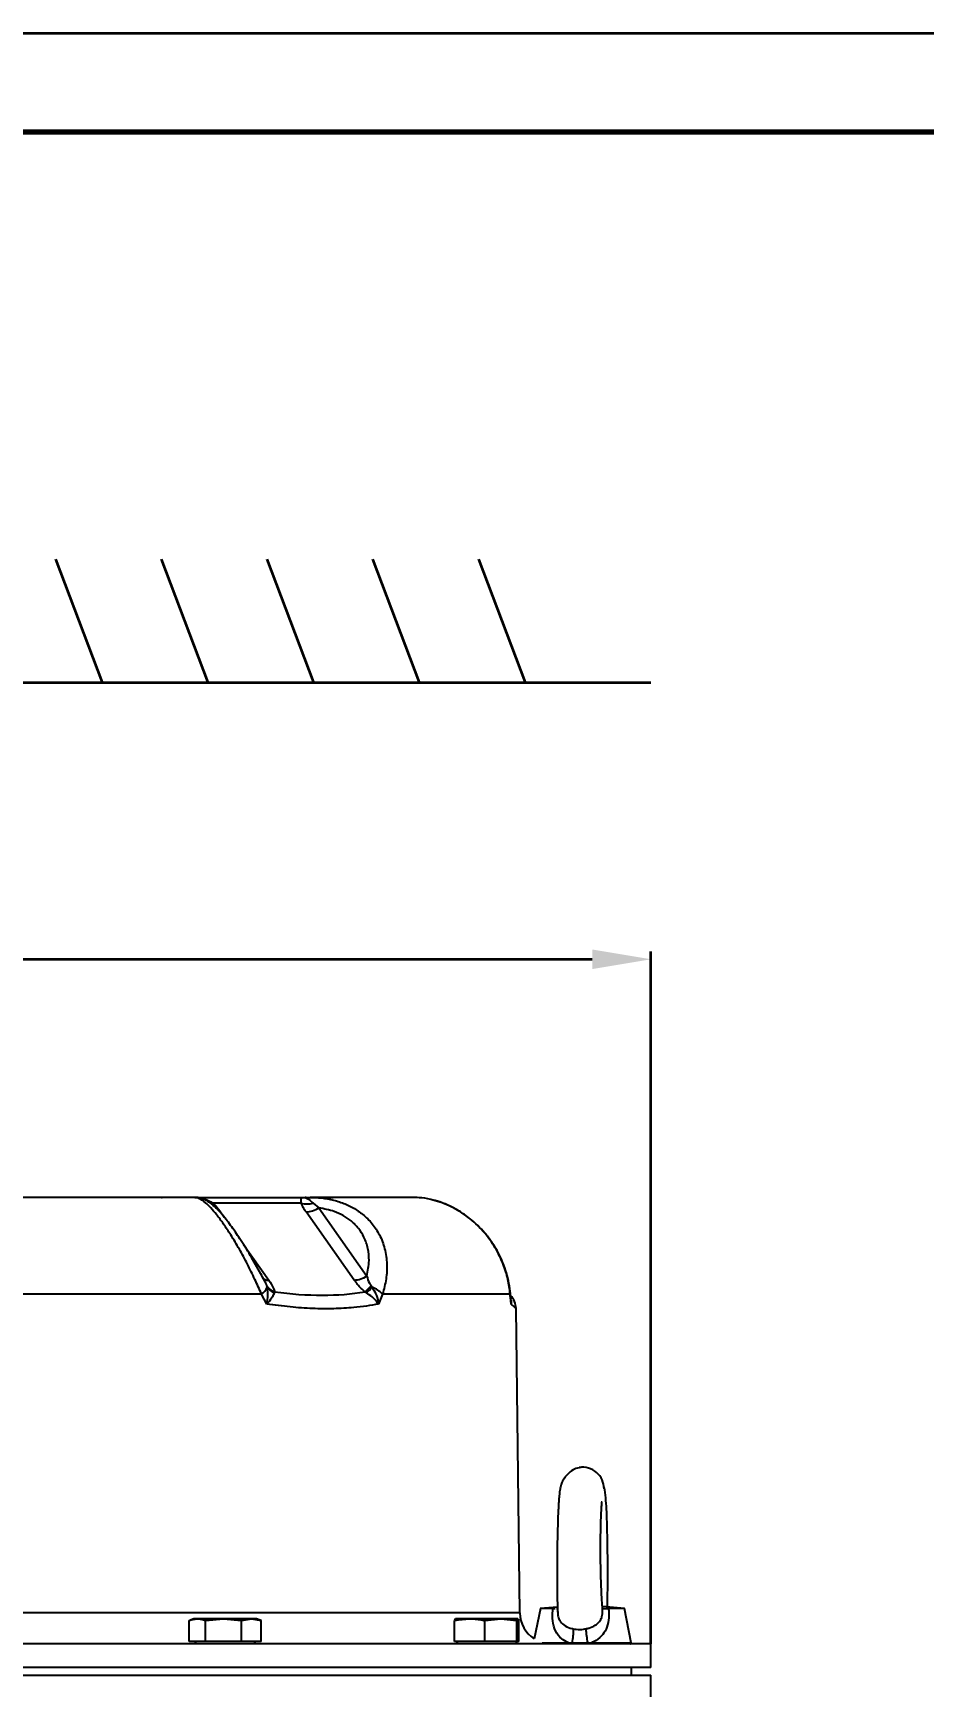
# Model space of a CAD drawing. Header units: millimetres. Extents: x 84 to 2201, y 54 to 1551.
# Drawn here: x 774.7 to 1002.3, y 1128.8 to 1551.1 of the extents above; entities that cross this region are included whole.
import ezdxf

# ---------------------------------------------------------------- set-up
doc = ezdxf.new("R2010")
doc.units = ezdxf.units.MM
doc.header["$LTSCALE"] = 0.3
for name, color, linetype, lineweight in [('2细线层', 4, 'Continuous', 35), ('7标注层', 4, 'Continuous', 35), ('图框层', 7, 'Continuous', 70)]:
    doc.layers.add(name, color=color, linetype=linetype, lineweight=lineweight)
doc.styles.add('HC_GBDIM', font='romans', dxfattribs={"width": 0.667, "bigfont": 'gbcbig'})
doc.dimstyles.new('HC_GBDIM', dxfattribs={"dimtxt": 3.5, "dimasz": 2.5, "dimexe": 2, "dimexo": 0, "dimgap": 1.5, "dimtad": 1, "dimdec": 1, "dimzin": 0, "dimdsep": 46, "dimtxsty": 'HC_GBDIM', "dimcen": 2.5, "dimclrd": 130, "dimclre": 130, "dimclrt": 3, "dimadec": 0, "dimazin": 0, "dimtfac": 0.714286, "dimtdec": 1, "dimtmove": 0, "dimatfit": 3, "dimfxl": 1, "dimtzin": 0, "dimlwd": -1, "dimlwe": -1, "dimarcsym": 0})

# ---------------------------------------------------------------- blocks, each defined once
blk = doc.blocks.new('*U34')
at = {"layer": '2细线层'}
blk.add_line((-30, 350.4), (474, 350.4), dxfattribs=at)
at = {"layer": '图框层'}
blk.add_line((0, 344.4), (468, 344.4), dxfattribs=at)
blk = doc.blocks.new('*D82')
at = {"layer": '7标注层', "color": 130}
for p, q in [((532.52, 1139.76), (532.52, 1316.57)), ((547.52, 1314.57), (917.52, 1314.57)), ((932.52, 1139.76), (932.52, 1316.57))]:
    blk.add_line(p, q, dxfattribs=at)
for points in [[(547.52, 1317.07), (547.52, 1312.07), (532.52, 1314.57)], [(917.52, 1312.07), (917.52, 1317.07), (932.52, 1314.57)]]:
    blk.add_solid(points, dxfattribs=at)
at = {"layer": 'Defpoints', "color": 0}
for p in [(932.52, 1314.57), (532.52, 1139.76), (932.52, 1139.76)]:
    blk.add_point(p, dxfattribs=at)
at = {"layer": '7标注层', "color": 3, "insert": (732.52, 1327.07), "char_height": 15, "attachment_point": 5, "style": 'HC_GBDIM'}
blk.add_mtext('A{}{{\\H0.7x;}{}}', dxfattribs=at)

msp = doc.modelspace()

# ---------------------------------------------------------------- linework, layer by layer
at = {"color": 7, "linetype": 'Continuous', "lineweight": 25}
for p, q in [((807.511, 1253.762), (763.516, 1253.762)), ((807.81, 1253.762), (807.511, 1253.762)), ((816.035, 1253.762), (807.81, 1253.762)), ((815.997, 1253.72), (815.94, 1253.724)), ((816.035, 1253.762), (845.509, 1253.762)), ((843.199, 1252.298), (820.652, 1252.298)), ((844.467, 1253.74), (845.486, 1253.722)), ((850.756, 1253.762), (845.509, 1253.762)), ((846.22, 1252.283), (847.666, 1251.087)), ((847.666, 1251.087), (859.976, 1233.678)), ((850.756, 1253.762), (851.34, 1253.762)), ((869.563, 1253.762), (851.34, 1253.762)), ((871.471, 1253.762), (869.73, 1253.762)), ((856.744, 1232.643), (844.434, 1250.052)), ((833.057, 1229.07), (754.395, 1229.07)), ((834.416, 1226.532), (833.057, 1229.07)), ((833.869, 1232.366), (833.777, 1232.53)), ((834.491, 1230.843), (834.409, 1231.185)), ((836.396, 1229.636), (836.327, 1229.403)), ((859.877, 1229.403), (859.503, 1229.636)), ((861.046, 1231.185), (861.301, 1230.843)), ((863.988, 1229.07), (862.977, 1226.532)), ((896.571, 1229.07), (863.988, 1229.07)), ((896.817, 1226.532), (896.571, 1229.07)), ((899.025, 1147.664), (898.068, 1225.358)), ((904.276, 1148.771), (902.725, 1141.016)), ((908.655, 1149.17), (904.275, 1148.762)), ((925.774, 1148.762), (920.13, 1149.287)), ((920.138, 1148.781), (920.174, 1148.762)), ((920.172, 1148.787), (920.151, 1149.021)), ((927.514, 1140.061), (925.772, 1148.771)), ((814.551, 1140.362), (814.551, 1145.712)), ((815.774, 1146.162), (814.808, 1145.81)), ((816.636, 1146.162), (815.774, 1146.162)), ((823.334, 1146.162), (816.636, 1146.162)), ((818.722, 1145.712), (823.334, 1146.162)), ((818.722, 1140.362), (818.722, 1145.712)), ((823.334, 1146.162), (827.945, 1145.712)), ((830.472, 1146.162), (823.334, 1146.162)), ((827.945, 1145.712), (830.472, 1146.162)), ((827.945, 1140.362), (827.945, 1145.712)), ((830.472, 1146.162), (832.998, 1145.712)), ((831.774, 1146.162), (830.472, 1146.162)), ((832.74, 1145.81), (831.774, 1146.162)), ((832.998, 1145.712), (832.719, 1145.813)), ((832.998, 1140.362), (832.998, 1145.712)), ((882.586, 1146.162), (882.332, 1145.712)), ((882.332, 1140.362), (882.332, 1145.712)), ((886.198, 1146.162), (882.586, 1146.162)), ((894.186, 1146.162), (886.198, 1146.162)), ((890.065, 1145.712), (894.186, 1146.162)), ((890.065, 1140.362), (890.065, 1145.712)), ((894.186, 1146.162), (898.307, 1145.712)), ((898.562, 1146.162), (894.186, 1146.162)), ((898.307, 1145.712), (898.562, 1146.162)), ((898.307, 1140.362), (898.307, 1145.712)), ((898.562, 1146.162), (898.816, 1145.712)), ((898.816, 1140.362), (898.816, 1145.712)), ((818.722, 1140.362), (814.551, 1140.362)), ((815.939, 1140.362), (816.539, 1139.762)), ((827.945, 1140.362), (818.722, 1140.362)), ((832.998, 1140.362), (827.945, 1140.362)), ((831.009, 1139.762), (831.609, 1140.362)), ((890.065, 1140.362), (882.332, 1140.362)), ((882.739, 1140.362), (883.339, 1139.762)), ((898.307, 1140.362), (890.065, 1140.362)), ((897.809, 1139.762), (898.409, 1140.362)), ((898.816, 1140.362), (898.307, 1140.362)), ((932.524, 1139.762), (532.524, 1139.762)), ((932.524, 1133.762), (932.524, 1139.762)), ((932.524, 1133.762), (532.524, 1133.762)), ((927.524, 1131.762), (927.524, 1133.762)), ((532.524, 1131.762), (932.524, 1131.762)), ((932.524, 1125.762), (932.524, 1131.762))]:
    msp.add_line(p, q, dxfattribs=at)
at = {"color": 8, "linetype": 'Continuous', "lineweight": 25}
for p, q in [((844.045, 1253.749), (844.977, 1253.751)), ((822.593, 1250.052), (823.518, 1248.745)), ((828.468, 1241.743), (834.903, 1232.643)), ((896.523, 1228.674), (896.736, 1227.474)), ((899.025, 1147.664), (566.024, 1147.664)), ((904.713, 1140.061), (911.442, 1140.061)), ((917.345, 1140.061), (927.514, 1140.061))]:
    msp.add_line(p, q, dxfattribs=at)
at = {"color": 8, "linetype": 'Continuous', "lineweight": 25, "flags": 128}
msp.add_lwpolyline([(896.591, 1229.499), (896.598, 1229.313), (896.571, 1229.07)], dxfattribs=at)
at = {"color": 8, "linetype": 'Continuous', "lineweight": 25}
for centre, radius, start, end in [((819.766, 1253.952), 1.877, 280.378, 298.17151), ((844.313, 1256.51), 2.774, 264.45381, 269.89181), ((834.703, 1234.407), 1.775, 218.5198, 276.4782)]:
    msp.add_arc(centre, radius, start, end, dxfattribs=at)
at = {"color": 7, "linetype": 'Continuous', "lineweight": 25}
for centre, radius, start, end in [((844.738, 1258.064), 5.968, 255.05884, 284.38584), ((844.056, 1256.794), 6.753, 273.20969, 302.31887), ((856.366, 1239.385), 6.753, 273.20969, 302.31887), ((830.761, 1232.392), 4.038, 304.64756, 337.43897), ((837.752, 1233.426), 4.025, 213.83653, 250.30977), ((837.878, 1233.271), 4.168, 215.63646, 248.15059), ((848.009, 1242.627), 17.346, 311.50271, 318.72634), ((836.543, 1253.903), 33.834, 313.60241, 317.0332), ((858.076, 1223.032), 8.451, 45.6029, 67.56222), ((893.069, 1225.257), 5, 1.21987, 43.68918), ((915.021, 1179.316), 5.545, 359.95778, 98.51133), ((907.024, 1147.762), 8, 180.70555, 237.49225), ((901.422, 1142.804), 11.31, 345.87127, 4.03508), ((934.951, 1144.347), 19.067, 182.24393, 193.04325), ((911.766, 1139.979), 0.333, 165.79945, 220.66042), ((912.748, 1139.97), 0.366, 168.35514, 214.50271), ((915.78, 1139.968), 0.602, 339.9932, 7.21538), ((916.889, 1139.978), 0.464, 332.30312, 10.37262), ((927.269, 1140.012), 0.25, 270, 11.30993)]:
    msp.add_arc(centre, radius, start, end, dxfattribs=at)
msp.add_ellipse((736.405, 1387.384), major_axis=(-146.514, 146.522), ratio=0.4141914, start_param=2.6457118, end_param=2.8521512, dxfattribs=at)
for points, knots in [([(808.137, 1253.761), (807.967, 1253.761), (807.76, 1253.762), (807.549, 1253.762), (807.511, 1253.762)], [0, 0, 0, 0, 0.8208425, 1, 1, 1, 1]), ([(807.511, 1253.762), (807.535, 1253.762), (807.595, 1253.762), (807.655, 1253.762), (807.691, 1253.762)], [0, 0, 0, 0, 0.3932372, 1, 1, 1, 1]), ([(833.802, 1232.544), (833.498, 1233.115), (832.775, 1234.475), (831.563, 1236.63), (830.216, 1238.935), (828.873, 1241.129), (827.589, 1243.131), (826.348, 1244.976), (825.158, 1246.648), (823.98, 1248.202), (822.824, 1249.611), (821.653, 1250.894), (820.536, 1251.932), (819.473, 1252.703), (818.454, 1253.257), (817.387, 1253.607), (816.543, 1253.787), (816.064, 1253.749), (815.994, 1253.744)], [0, 0, 0, 0, 0.0578215, 0.1375074, 0.2139567, 0.2879623, 0.3606064, 0.4255162, 0.4940434, 0.5627287, 0.6338311, 0.7088147, 0.7916517, 0.8551123, 0.9042535, 0.9494842, 0.9926963, 1, 1, 1, 1]), ([(820.652, 1252.298), (821.013, 1251.937), (821.748, 1251.204), (822.308, 1250.44), (822.593, 1250.052)], [0, 0, 0, 0, 0.49151625, 1, 1, 1, 1]), ([(843.199, 1252.298), (843.203, 1252.678), (843.21, 1253.321), (843.256, 1253.62), (843.42, 1253.719), (843.634, 1253.743), (843.887, 1253.748), (844.016, 1253.749), (844.045, 1253.749)], [0, 0, 0, 0, 0.3973204, 0.6707692, 0.7771014, 0.9018404, 0.9778521, 1, 1, 1, 1]), ([(844.434, 1250.052), (844.177, 1250.429), (843.656, 1251.193), (843.353, 1251.926), (843.199, 1252.298)], [0, 0, 0, 0, 0.493204, 1, 1, 1, 1]), ([(844.467, 1253.74), (844.445, 1253.74), (844.373, 1253.739), (844.297, 1253.736), (844.228, 1253.73), (844.192, 1253.72), (844.235, 1253.695), (844.501, 1253.603), (845.222, 1253.291), (845.84, 1252.667), (846.22, 1252.283)], [0, 0, 0, 0, 0.016092, 0.0530524, 0.0672396, 0.104869, 0.1575473, 0.2525349, 0.5395673, 1, 1, 1, 1]), ([(844.342, 1253.737), (844.336, 1253.737), (844.311, 1253.736), (844.3, 1253.736), (844.32, 1253.736), (844.329, 1253.736)], [0, 0, 0, 0, 0.1356363, 0.573008, 1, 1, 1, 1]), ([(844.342, 1253.737), (844.336, 1253.737), (844.311, 1253.736), (844.3, 1253.736), (844.32, 1253.736), (844.329, 1253.736)], [0, 0, 0, 0, 0.1356363, 0.573008, 1, 1, 1, 1]), ([(859.976, 1233.678), (860.227, 1234.997), (860.676, 1237.354), (860.318, 1240.72), (859.398, 1243.506), (857.895, 1245.883), (856.073, 1247.745), (853.95, 1249.166), (851.23, 1250.43), (849.022, 1250.837), (847.666, 1251.087)], [0, 0, 0, 0, 0.1659382, 0.296493, 0.4268859, 0.5384025, 0.6498799, 0.7473757, 0.8449072, 1, 1, 1, 1]), ([(851.34, 1253.762), (851.309, 1253.762), (851.079, 1253.762), (850.841, 1253.761), (850.635, 1253.76)], [0, 0, 0, 0, 0.1328216, 1, 1, 1, 1]), ([(869.633, 1253.761), (869.616, 1253.761), (869.596, 1253.762), (869.569, 1253.762), (869.563, 1253.762)], [0, 0, 0, 0, 0.8115323, 1, 1, 1, 1]), ([(876.857, 1253.053), (876.662, 1253.113), (875.476, 1253.473), (873.594, 1253.718), (871.964, 1253.722), (871.297, 1253.724)], [0, 0, 0, 0, 0.1042555, 0.6335545, 1, 1, 1, 1]), ([(896.566, 1229.495), (896.561, 1229.595), (896.512, 1230.59), (896.149, 1232.496), (895.462, 1235.154), (894.485, 1237.72), (893.272, 1240.167), (891.823, 1242.484), (890.174, 1244.639), (888.356, 1246.582), (886.402, 1248.305), (884.322, 1249.819), (882.107, 1251.13), (879.795, 1252.179), (878.053, 1252.811), (877.099, 1253.015), (876.937, 1253.05)], [0, 0, 0, 0, 0.010077, 0.1005267, 0.18832, 0.2735558, 0.3566598, 0.438286, 0.5194819, 0.5981596, 0.6738114, 0.7503562, 0.8277777, 0.9059913, 0.9840404, 1, 1, 1, 1]), ([(859.976, 1233.678), (860.138, 1233.056), (860.359, 1232.207), (860.901, 1231.4), (861.046, 1231.185)], [0, 0, 0, 0, 0.7333609, 1, 1, 1, 1]), ([(834.416, 1226.532), (834.418, 1226.541), (834.458, 1226.742), (834.621, 1227.682), (834.744, 1229.185), (834.567, 1230.342), (834.491, 1230.843)], [0, 0, 0, 0, 0.0058369, 0.1333054, 0.6245309, 1, 1, 1, 1]), ([(836.327, 1229.403), (836.185, 1229.071), (835.857, 1228.308), (835.1, 1227.302), (834.544, 1226.672), (834.421, 1226.538), (834.416, 1226.532)], [0, 0, 0, 0, 0.376689, 0.8672612, 0.9947181, 1, 1, 1, 1]), ([(834.903, 1232.643), (835.386, 1231.916), (836.08, 1230.87), (836.322, 1229.925), (836.396, 1229.636)], [0, 0, 0, 0, 0.69490824, 1, 1, 1, 1]), ([(859.503, 1229.636), (859.169, 1229.925), (858.074, 1230.87), (857.289, 1231.916), (856.744, 1232.643)], [0, 0, 0, 0, 0.3050918, 1, 1, 1, 1]), ([(862.977, 1226.532), (862.973, 1226.538), (862.889, 1226.652), (862.412, 1227.27), (861.459, 1228.278), (860.36, 1229.059), (859.877, 1229.403)], [0, 0, 0, 0, 0.0052825, 0.1131076, 0.6105793, 1, 1, 1, 1]), ([(861.301, 1230.843), (861.607, 1230.324), (862.306, 1229.14), (862.765, 1227.633), (862.946, 1226.712), (862.976, 1226.541), (862.977, 1226.532)], [0, 0, 0, 0, 0.3881847, 0.8864006, 0.9941623, 1, 1, 1, 1]), ([(896.783, 1227.48), (896.781, 1227.505), (896.719, 1228.176), (896.654, 1228.847), (896.591, 1229.494)], [0, 0, 0, 0, 0.0372726, 1, 1, 1, 1]), ([(862.977, 1226.532), (861.948, 1226.348), (859.887, 1225.979), (856.082, 1225.545), (851.525, 1225.281), (846.097, 1225.336), (840.406, 1225.713), (836.415, 1226.259), (834.416, 1226.532)], [0, 0, 0, 0, 0.1232232, 0.2466647, 0.4330171, 0.6201464, 0.8096693, 1, 1, 1, 1]), ([(915.024, 1184.862), (914.464, 1184.8), (913.453, 1184.687), (912.022, 1183.827), (910.92, 1182.779), (910.17, 1181.756), (909.785, 1180.967), (909.493, 1180.154), (909.268, 1179.114), (909.112, 1177.849), (909.001, 1176.472), (908.898, 1174.829), (908.796, 1172.698), (908.702, 1170.009), (908.623, 1166.615), (908.57, 1163.071), (908.547, 1159.466), (908.549, 1155.93), (908.584, 1152.459), (908.62, 1149.768), (908.692, 1148.249), (908.719, 1147.696)], [0, 0, 0, 0, 0.058025, 0.1046687, 0.141304, 0.1698544, 0.1833616, 0.1980649, 0.2328252, 0.2766135, 0.3286587, 0.3776718, 0.4221983, 0.4989683, 0.570756, 0.645251, 0.7193851, 0.7915758, 0.8682133, 0.9520279, 1, 1, 1, 1]), ([(921.391, 1149.17), (921.402, 1149.55), (921.442, 1150.888), (921.479, 1153.424), (921.502, 1156.809), (921.499, 1160.344), (921.467, 1163.953), (921.408, 1167.504), (921.314, 1171.006), (921.2, 1174.19), (920.996, 1177.002), (920.851, 1178.942), (920.5, 1179.92), (920.473, 1179.995)], [0, 0, 0, 0, 0.0427048, 0.1500458, 0.2479192, 0.3496882, 0.4512529, 0.5502127, 0.6551529, 0.7702683, 0.8840714, 0.9911303, 1, 1, 1, 1]), ([(920.151, 1149.021), (920.148, 1149.048), (920.082, 1149.75), (919.968, 1151.484), (919.83, 1154.3), (919.732, 1157.303), (919.669, 1160.458), (919.647, 1163.663), (919.665, 1166.806), (919.719, 1169.895), (919.8, 1172.313), (919.886, 1174.089), (919.954, 1175.15), (919.969, 1175.789), (919.978, 1176.09), (919.889, 1176.035), (919.876, 1176.026)], [0, 0, 0, 0, 0.0042424, 0.1114954, 0.2052472, 0.2972794, 0.391903, 0.485932, 0.5775151, 0.673216, 0.7784287, 0.8342958, 0.8886386, 0.9408155, 0.9911721, 1, 1, 1, 1]), ([(907.521, 1148.762), (907.007, 1148.762), (905.98, 1148.762), (904.952, 1148.762), (904.348, 1148.762), (904.328, 1148.762), (904.319, 1148.762)], [0, 0, 0, 0, 0.26625276, 0.53250552, 0.79875828, 1, 1, 1, 1]), ([(911.442, 1140.061), (910.845, 1140.37), (909.459, 1141.086), (908.027, 1142.984), (907.345, 1145.498), (907.373, 1147.52), (907.5, 1148.585), (907.521, 1148.762)], [0, 0, 0, 0, 0.1932782, 0.4479074, 0.7095709, 0.9515389, 1, 1, 1, 1]), ([(907.521, 1148.762), (907.614, 1148.762), (907.849, 1148.762), (907.985, 1148.762), (908.067, 1148.762)], [0, 0, 0, 0, 0.3961006, 1, 1, 1, 1]), ([(908.417, 1148.762), (908.459, 1148.762), (908.716, 1148.762), (908.692, 1148.762), (908.673, 1148.762)], [0, 0, 0, 0, 0.1625536, 1, 1, 1, 1]), ([(915.899, 1143.6), (916.166, 1143.658), (917.03, 1143.847), (918.279, 1144.396), (919.37, 1145.321), (919.844, 1146.186), (920.121, 1147.069), (920.201, 1147.728), (920.195, 1148.41), (920.181, 1148.647), (920.174, 1148.762)], [0, 0, 0, 0, 0.1047116, 0.3392931, 0.5424846, 0.7101577, 0.7433541, 0.9105882, 0.9563166, 1, 1, 1, 1]), ([(921.689, 1148.762), (921.72, 1148.423), (921.834, 1147.207), (921.713, 1145.188), (920.931, 1142.984), (919.517, 1141.234), (918.163, 1140.392), (917.379, 1140.075), (917.345, 1140.061)], [0, 0, 0, 0, 0.0923753, 0.3316822, 0.556365, 0.7667835, 0.9900038, 1, 1, 1, 1]), ([(920.174, 1148.762), (920.189, 1148.762), (920.219, 1148.762), (920.406, 1148.763), (920.699, 1148.763), (921.043, 1148.762), (921.382, 1148.762), (921.586, 1148.762), (921.689, 1148.762)], [0, 0, 0, 0, 0.19116341, 0.38771091, 0.57893255, 0.77600668, 0.88742628, 1, 1, 1, 1]), ([(925.729, 1148.762), (925.743, 1148.762), (925.812, 1148.762), (925.455, 1148.762), (924.649, 1148.762), (923.392, 1148.762), (922.257, 1148.762), (921.689, 1148.762)], [0, 0, 0, 0, 0.057531, 0.2931483, 0.5287655, 0.7643828, 1, 1, 1, 1]), ([(814.551, 1145.712), (814.569, 1145.719), (815.257, 1145.995), (815.956, 1146.08), (816.636, 1146.162)], [0, 0, 0, 0, 0.0269952, 1, 1, 1, 1]), ([(816.636, 1146.162), (817.159, 1146.113), (817.858, 1146.046), (818.547, 1145.779), (818.722, 1145.712)], [0, 0, 0, 0, 0.7469333, 1, 1, 1, 1]), ([(882.332, 1145.712), (882.366, 1145.719), (883.64, 1145.995), (884.937, 1146.08), (886.198, 1146.162)], [0, 0, 0, 0, 0.0269952, 1, 1, 1, 1]), ([(886.198, 1146.162), (887.167, 1146.113), (888.465, 1146.046), (889.742, 1145.779), (890.065, 1145.712)], [0, 0, 0, 0, 0.7469333, 1, 1, 1, 1]), ([(912.704, 1143.6), (912.946, 1143.56), (913.796, 1143.418), (914.906, 1143.433), (915.712, 1143.569), (915.899, 1143.6)], [0, 0, 0, 0, 0.2341046, 0.8220926, 1, 1, 1, 1]), ([(911.442, 1140.061), (911.602, 1140.058), (911.916, 1140.051), (912.234, 1140.046), (912.39, 1140.044)], [0, 0, 0, 0, 0.509162, 1, 1, 1, 1]), ([(912.39, 1140.044), (912.552, 1140.041), (913.368, 1140.029), (914.711, 1140.023), (915.877, 1140.037), (916.376, 1140.044)], [0, 0, 0, 0, 0.124711, 0.6254918, 1, 1, 1, 1]), ([(916.376, 1140.044), (916.542, 1140.046), (916.866, 1140.051), (917.187, 1140.058), (917.345, 1140.061)], [0, 0, 0, 0, 0.5092672, 1, 1, 1, 1])]:
    msp.add_open_spline(points, degree=3, knots=knots, dxfattribs=at)
at = {"color": 8, "linetype": 'Continuous', "lineweight": 25}
for points, knots in [([(833.057, 1229.07), (832.503, 1230.324), (831.38, 1232.864), (829.463, 1236.737), (827.387, 1240.588), (825.325, 1244.048), (823.347, 1247.034), (821.624, 1249.341), (820.071, 1251.139), (818.731, 1252.431), (817.541, 1253.29), (816.625, 1253.724), (816.171, 1253.721), (815.997, 1253.72)], [0, 0, 0, 0, 0.1044567, 0.2116019, 0.3186951, 0.4297509, 0.5228143, 0.6189856, 0.700573, 0.7841944, 0.8654502, 0.9483773, 1, 1, 1, 1]), ([(817.509, 1253.543), (817.872, 1253.477), (818.991, 1253.272), (819.982, 1252.69), (820.652, 1252.298)], [0, 0, 0, 0, 0.3240827, 1, 1, 1, 1]), ([(845.486, 1253.722), (846.196, 1253.723), (847.969, 1253.728), (850.749, 1253.295), (853.736, 1252.446), (856.528, 1251.151), (859.122, 1249.379), (861.428, 1247.064), (863.343, 1244.123), (864.655, 1240.637), (865.184, 1236.819), (865.003, 1232.898), (864.329, 1230.357), (863.988, 1229.07)], [0, 0, 0, 0, 0.0542099, 0.1352783, 0.2179442, 0.299329, 0.3827017, 0.4754936, 0.57142, 0.6781301, 0.788975, 0.8930758, 1, 1, 1, 1]), ([(849.599, 1253.759), (850.16, 1253.761), (850.742, 1253.762), (851.318, 1253.762), (851.34, 1253.762)], [0, 0, 0, 0, 0.9620868, 1, 1, 1, 1]), ([(896.571, 1229.07), (896.415, 1230.324), (896.099, 1232.864), (894.876, 1236.737), (893.041, 1240.588), (890.674, 1244.048), (887.911, 1247.033), (885.08, 1249.343), (882.128, 1251.132), (879.415, 1252.37), (877.635, 1252.845), (876.857, 1253.053)], [0, 0, 0, 0, 0.1230182, 0.2492025, 0.3753257, 0.5061155, 0.6157159, 0.7289764, 0.8250614, 0.923542, 1, 1, 1, 1]), ([(834.409, 1231.185), (834.34, 1231.399), (834.217, 1231.783), (833.976, 1232.187), (833.869, 1232.366)], [0, 0, 0, 0, 0.5574896, 1, 1, 1, 1]), ([(896.817, 1226.532), (896.817, 1226.541), (896.821, 1226.742), (896.835, 1227.061), (896.769, 1227.361), (896.744, 1227.474)], [0, 0, 0, 0, 0.0278106, 0.6351462, 1, 1, 1, 1]), ([(896.745, 1227.513), (896.795, 1227.322), (896.876, 1227.006), (896.835, 1226.672), (896.818, 1226.538), (896.817, 1226.532)], [0, 0, 0, 0, 0.5952833, 0.9838957, 1, 1, 1, 1]), ([(898.028, 1225.358), (898.029, 1225.356), (898.032, 1225.353), (897.653, 1225.721), (897.096, 1226.262), (896.817, 1226.532)], [0, 0, 0, 0, 0.2402698, 0.6193272, 1, 1, 1, 1]), ([(908.726, 1148.038), (908.721, 1147.757), (908.714, 1147.409), (908.841, 1146.669), (909.039, 1146.057), (909.61, 1145.109), (910.588, 1144.267), (911.835, 1143.781), (912.579, 1143.626), (912.704, 1143.6)], [0, 0, 0, 0, 0.1148752, 0.1422477, 0.3209103, 0.3990837, 0.6718233, 0.9449287, 1, 1, 1, 1])]:
    msp.add_open_spline(points, degree=3, knots=knots, dxfattribs=at)
at = {"layer": '2细线层'}
for p, q in [((780.444, 1416.701), (792.366, 1385.27)), ((807.444, 1416.701), (819.366, 1385.27)), ((834.444, 1416.701), (846.366, 1385.27)), ((861.444, 1416.701), (873.366, 1385.27)), ((888.444, 1416.701), (900.366, 1385.27)), ((489.225, 1385.27), (932.536, 1385.27))]:
    msp.add_line(p, q, dxfattribs=at)

# ---------------------------------------------------------------- block references
at = {"layer": '图框层', "xscale": 4.199999999999999, "yscale": 4.199999999999999, "zscale": 4.199999999999999}
msp.add_blockref('*U34', (209.792, 79.399), dxfattribs=at)

# ---------------------------------------------------------------- dimensions: what is measured, and where the dimension line sits
at = {"layer": '7标注层'}
dim = msp.add_linear_dim(base=(932.524, 1314.568), p1=(532.524, 1139.762), p2=(932.524, 1139.762), text='A{}{{\\H0.7x;}{}}', dimstyle='HC_GBDIM', override={"dimtxt": 15, "dimasz": 15, "dimgap": 5, "dimdec": 2, "dimtxsty": 'HC_GBDIM'}, dxfattribs=at)
dim.commit()
dim.dimension.update_dxf_attribs({"geometry": '*D82', "text_midpoint": (732.524, 1327.068)})

doc.saveas('drawing.dxf')
